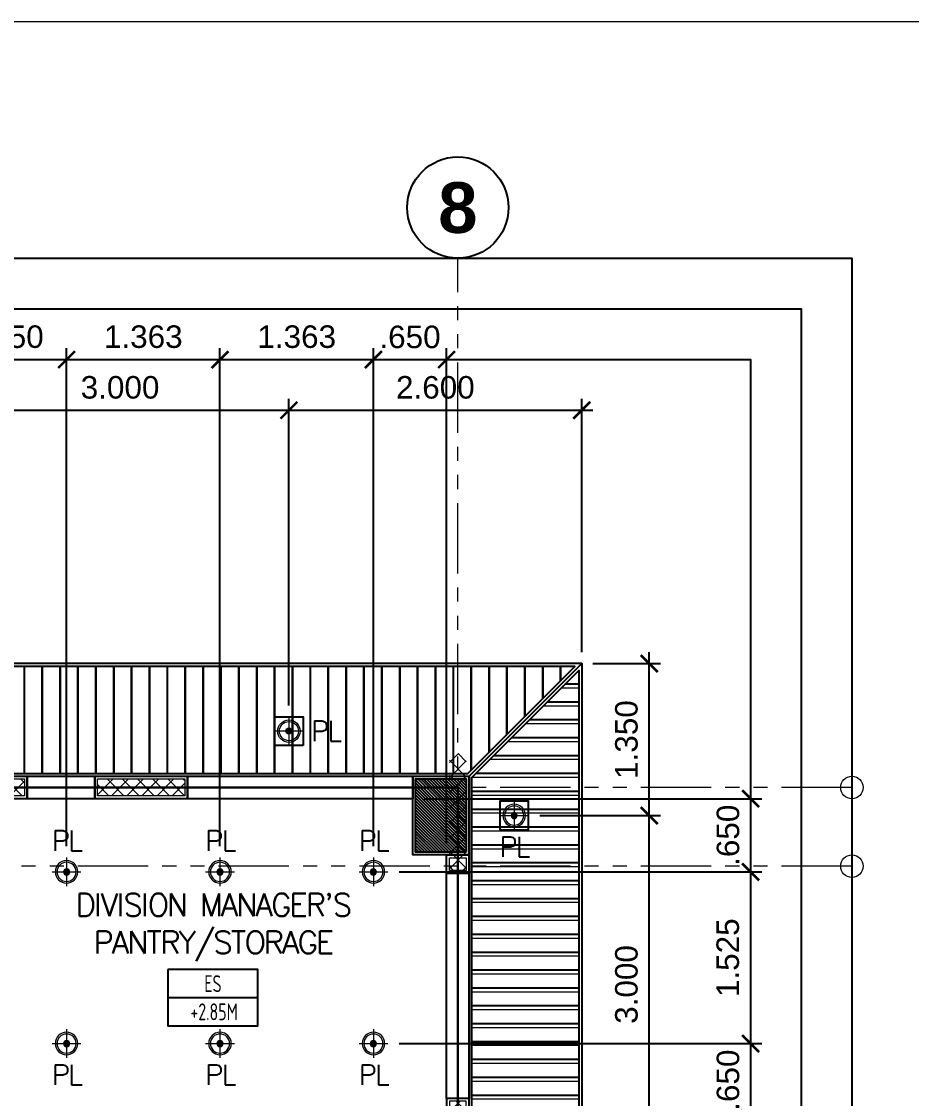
# Model space of a CAD drawing. Header units: metres. Extents: x -12400 to 1, y 0 to 106422.
# Drawn here: x -12140.83 to -12132.93, y 106352.47 to 106362.04 of the extents above; entities that cross this region are included whole.
import ezdxf
from ezdxf.enums import TextEntityAlignment as Align

# ---------------------------------------------------------------- set-up
doc = ezdxf.new("R2010")
doc.units = ezdxf.units.M
doc.header["$PDMODE"] = 35
doc.linetypes.add('CENTER', pattern=[2, 1.25, -0.25, 0.25, -0.25])
doc.linetypes.add('PHANTOM2', pattern=[1.25, 0.625, -0.125, 0.125, -0.125, 0.125, -0.125])
for name, color, linetype, lineweight in [('A-DIM-100', 8, 'Continuous', 0), ('DIM 001', 251, 'Continuous', 13), ('HATCH', 250, 'Continuous', 5), ('LAYOUT', 1, 'Continuous', 20), ('LF 001', 51, 'Continuous', 20), ('TBLOCK-BORDER-OUTSIDE', 240, 'Continuous', 0)]:
    doc.layers.add(name, color=color, linetype=linetype, lineweight=lineweight)
for name, color, linetype in [('C-SCHED', 1, 'Continuous'), ('E_FIX_LIGHT1', 2, 'Continuous'), ('lighting', 1, 'Continuous'), ('S-GRID', 155, 'Continuous'), ('stone', 15, 'Continuous'), ('txt', 2, 'Continuous'), ('WALL', 7, 'Continuous')]:
    doc.layers.add(name, color=color, linetype=linetype)
doc.layers.add('GUIDELINES', color=206, linetype='Continuous', plot=False)
doc.styles.add('architxt', font='architxt.shx', dxfattribs={"width": 0.8})
doc.styles.add('DIMTXT-100', font='arial.ttf')
doc.styles.add('sans serif', font='sanssb__.ttf')
doc.styles.add('swis721', font='swiss.ttf')
doc.styles.add('T.25', font='romans.shx', dxfattribs={"height": 0.2})
doc.dimstyles.new('D-100', dxfattribs={"dimtxt": 0.2, "dimasz": 0.15, "dimexe": 0.1, "dimexo": 0.1, "dimgap": 0.1, "dimtad": 1, "dimdec": 3, "dimzin": 4, "dimdsep": 46, "dimtxsty": 'DIMTXT-100', "dimblk": 'ARCHTICK', "dimcen": 0.2, "dimdle": 0.1, "dimclrd": 8, "dimclre": 8, "dimclrt": 2, "dimadec": 0, "dimazin": 1, "dimtfac": 1, "dimtdec": 3, "dimtofl": 0, "dimtmove": 2, "dimatfit": 3, "dimfxl": 1, "dimarcsym": 0})
doc.dimstyles.new('DIM 200', dxfattribs={"dimtxt": 200, "dimasz": 1, "dimexe": 0, "dimexo": 40, "dimgap": 50, "dimtad": 1, "dimtoh": 1, "dimdec": 0, "dimlfac": 2, "dimtxsty": 'swis721', "dimblk": 'CIR', "dimcen": 0, "dimclrd": 155, "dimclre": 155, "dimclrt": 4, "dimadec": 0, "dimazin": 0, "dimtfac": 1, "dimtdec": 0, "dimtix": 1, "dimtmove": 1, "dimatfit": 3, "dimldrblk": 'CIR', "dimfxl": 0, "dimarcsym": 0})

# ---------------------------------------------------------------- blocks, each defined once
blk = doc.blocks.new('CIR')
at = {"color": 4}
blk.add_circle((0, 0), 50, dxfattribs=at)
blk = doc.blocks.new('grid_designation')
blk.add_circle((0, 500), 500)
at = {"color": 3, "style": 'sans serif'}
blk.add_attdef('A', text='', height=471, dxfattribs=at).set_placement((0, 500), align=Align.MIDDLE_CENTER)
blk = doc.blocks.new('A$C1B753C5A')
at = {"layer": 'WALL'}
h = blk.add_hatch(dxfattribs=at)
h.set_pattern_fill('ANSI31', color=250, scale=0.15)
h.set_pattern_definition([(45, (-1494.388102653662, 303.0677240852394), (-0.01325825214724777, 0.01325825214724777), [])])
h.paths.add_polyline_path([(0.4750000000001364, 0.6749999999999545), (0.02500000000009089, 0.6749999999999545), (0.02500000000009095, 0.02499999999997721), (0.4750000000001364, 0.02499999999997721)])
at = {"color": 7}
blk.add_lwpolyline([(0, 0), (0.5000000000002274, 0), (0.5000000000002274, 0.6999999999999318), (0, 0.6999999999999318)], close=True, dxfattribs=at)
at = {"layer": 'stone', "color": 5}
blk.add_lwpolyline([(0.02500000000009095, 0.02499999999997726), (0.4750000000001364, 0.02499999999997726), (0.4750000000001364, 0.6749999999999545), (0.02500000000009095, 0.6749999999999545)], close=True, dxfattribs=at)
blk = doc.blocks.new('COLUMNS2F')
at = {"xscale": -1}
blk.add_blockref('A$C1B753C5A', (-12136.85441529414, 106343.6499565114), dxfattribs=at)
blk = doc.blocks.new('*U245')
at = {"layer": 'HATCH'}
h = blk.add_hatch(dxfattribs=at)
h.set_pattern_fill('ANSI37', color=256, scale=0.03, angle=-180)
h.set_pattern_definition([(225, (-0.5625000000083693, 0), (0.06735192090801863, -0.06735192090801868), []), (314.9999999999999, (-0.5625000000083693, 0), (0.06735192090801868, 0.06735192090801861), [])])
h.paths.add_polyline_path([(0.02500000000873115, 0.1749999999883585), (0.02500000000873115, 0.02499999999417923), (0.4999999999970877, 0.02499999999417923), (0.4999999999970877, 0.1749999999883585)])
blk.add_lwpolyline([(0, 0.1999999999825377), (0, 0), (0.5249999999912669, 0), (0.5249999999912669, 0.1999999999825377)], close=True)
blk.add_lwpolyline([(0.02500000000873115, 0.1749999999883585), (0.02500000000873115, 0.02499999999417923), (0.4999999999970877, 0.02499999999417923), (0.4999999999970877, 0.1749999999883585)], close=True, dxfattribs=at)
blk = doc.blocks.new('*U612')
at = {"layer": 'HATCH'}
h = blk.add_hatch(dxfattribs=at)
h.set_pattern_fill('ANSI37', color=256, scale=0.03, angle=-180)
h.set_pattern_definition([(225, (-0.9249999999914839, 0), (0.06735192090801863, -0.06735192090801868), []), (314.9999999999999, (-0.9249999999914839, 0), (0.06735192090801868, 0.06735192090801861), [])])
h.paths.add_polyline_path([(-0.8999999999827527, 0.1749999999883585), (-0.8999999999827527, 0.02499999999417923), (0.1375000000139731, 0.02499999999417923), (0.1375000000139731, 0.1749999999883585)])
blk.add_lwpolyline([(0, 0.1999999999825377), (0, 0), (0.1625000000081523, 0), (0.1625000000081523, 0.1999999999825377)], close=True)
blk.add_lwpolyline([(0.02500000000873115, 0.1749999999883585), (0.02500000000873115, 0.02499999999417923), (0.1375000000139731, 0.02499999999417923), (0.1375000000139731, 0.1749999999883585)], close=True, dxfattribs=at)
blk = doc.blocks.new('*U799')
at = {"layer": 'HATCH'}
h = blk.add_hatch(dxfattribs=at)
h.set_pattern_fill('ANSI37', color=256, scale=0.03, angle=-180)
h.set_pattern_definition([(225, (-0.7624999999983963, 0), (0.06735192090801863, -0.06735192090801868), []), (314.9999999999999, (-0.7624999999983963, 0), (0.06735192090801868, 0.06735192090801861), [])])
h.paths.add_polyline_path([(-0.7374999999896652, 0.1749999999883585), (-0.7374999999896652, 0.02499999999417923), (0.3000000000070606, 0.02499999999417923), (0.3000000000070606, 0.1749999999883585)])
blk.add_lwpolyline([(0, 0.1999999999825377), (0, 0), (0.3250000000012399, 0), (0.3250000000012399, 0.1999999999825377)], close=True)
blk.add_lwpolyline([(0.02500000000873115, 0.1749999999883585), (0.02500000000873115, 0.02499999999417923), (0.3000000000070606, 0.02499999999417923), (0.3000000000070606, 0.1749999999883585)], close=True, dxfattribs=at)
blk = doc.blocks.new('*U1548')
at = {"layer": 'HATCH'}
h = blk.add_hatch(dxfattribs=at)
h.set_pattern_fill('ANSI37', color=256, scale=0.03, angle=-180)
h.set_pattern_definition([(225, (-0.2625000000093103, 0), (0.06735192090801863, -0.06735192090801868), []), (314.9999999999999, (-0.2625000000093103, 0), (0.06735192090801868, 0.06735192090801861), [])])
h.paths.add_polyline_path([(0.02500000000873115, 0.1749999999883585), (0.02500000000873115, 0.02499999999417923), (0.7999999999961467, 0.02499999999417923), (0.7999999999961467, 0.1749999999883585)])
blk.add_lwpolyline([(0, 0.1999999999825377), (0, 0), (0.8249999999903259, 0), (0.8249999999903259, 0.1999999999825377)], close=True)
blk.add_lwpolyline([(0.02500000000873115, 0.1749999999883585), (0.02500000000873115, 0.02499999999417923), (0.7999999999961467, 0.02499999999417923), (0.7999999999961467, 0.1749999999883585)], close=True, dxfattribs=at)
blk = doc.blocks.new('A$Ce30c4869')
at = {"color": 1}
for points in [[(23.27499999999964, 19.69999999999709), (23.87500000001091, 19.69999999999709), (23.87500000001091, 19.50000000001455), (23.27499999999964, 19.50000000001455)], [(24.70000000000073, 19.69999999996799), (26.69999999869651, 19.70000000028813), (26.69999999869651, 19.50000000030559), (24.70000000000073, 19.49999999998545)], [(27.00000000001637, 18.83749999997963), (27.20000000000255, 18.83749999997963), (27.20000000000255, 16.83749999999418), (27.00000000001637, 16.83749999999418)]]:
    blk.add_lwpolyline(points, close=True, dxfattribs=at)
at = {"layer": 'GUIDELINES'}
for points in [[(1.100000000000364, 19.60000000000582), (10.10000000000036, 19.60000000000582), (10.10000000000036, 18.90000000000873), (18.10000000000036, 18.90000000000873), (18.10000000000036, 19.60000000000582), (27.10000000000036, 19.60000000000582), (27.10000000000036, 1.100000000005821), (18.10000000000036, 1.100000000005821), (18.10000000000036, 2.100000000122236), (10.10000000000036, 2.100000000122236), (10.10000000000036, 1.100000000005821), (1.100000000000364, 1.100000000005821)], [(22.59999999999854, 16.59999999997672), (27.09999999999854, 16.59999999997672), (27.09999999999854, 19.59999999997672), (22.59999999999854, 19.59999999997672)]]:
    blk.add_lwpolyline(points, close=True, dxfattribs=at)
for name, p, xscale, rotation in [('*U612', (27.19999999999891, 18.99999999998545), -1.000000000000002, 90), ('*U799', (22.95000000000073, 19.69999999999709), -1, 180), ('*U1548', (23.87500000001091, 19.69999999999709), -1, 180)]:
    blk.add_blockref(name, p, dxfattribs=dict(xscale=xscale, rotation=rotation))
blk.add_blockref('COLUMNS2F', (12164.05441529414, -106324.6499565114))
at = {"rotation": 90}
blk.add_blockref('*U245', (27.20000000000255, 16.31249999998545), dxfattribs=at)
blk = doc.blocks.new('L1')
at = {"layer": 'LF 001', "lineweight": 20, "ltscale": 1500}
h = blk.add_hatch(color=256, dxfattribs=at)
edge = h.paths.add_edge_path()
edge.add_arc((1.13686837721616e-13, -1.13686837721616e-13), 0.0318958546358772, 0, 360)
at = {"layer": 'LF 001', "color": 76, "lineweight": 18, "ltscale": 1500}
for points in [[(1.13686837721616e-13, 0.1499999999997499), (1.13686837721616e-13, -0.1500000000000909)], [(-0.1499999999999773, -1.13686837721616e-13), (0.1500000000000909, -1.13686837721616e-13)]]:
    blk.add_lwpolyline(points, dxfattribs=at)
at = {"layer": 'LF 001', "ltscale": 1500}
blk.add_lwpolyline([(-0.09999999999990905, -1.13686837721616e-13, -1), (0.1000000000000227, -1.13686837721616e-13, -1)], format="xyb", close=True, dxfattribs=at)
at = {"layer": 'LF 001', "lineweight": 20, "ltscale": 1500}
blk.add_circle((1.13686837721616e-13, -1.13686837721616e-13), 0.0318958546358772, dxfattribs=at)
blk = doc.blocks.new('LO')
at = {"layer": 'LAYOUT', "xscale": 1000, "yscale": 1000, "zscale": 1000}
blk.add_blockref('L1', (0, 0), dxfattribs=at)
blk = doc.blocks.new('*U1960')
at = {"layer": 'LF 001', "ltscale": 1500}
blk.add_circle((0, -3.995415109869782e-14), 0.0998520709958535, dxfattribs=at)
at = {"layer": 'lighting', "xscale": 0.0008492979043710491, "yscale": 0.0008492979043710491, "zscale": 0.0008492979043710491}
blk.add_blockref('LO', (0, -3.995415109869782e-14), dxfattribs=at)
blk = doc.blocks.new('A$C1aea4ed3')
h = blk.add_hatch()
h.set_pattern_fill('ANSI31', color=8, scale=0.05, angle=45)
h.set_pattern_definition([(90, (12129.21296792572, -106290.2629166174), (-0.15875, 0), [])])
h.paths.add_polyline_path([(18.02499999999418, 19.72499999997672), (27.18964466094076, 19.72499999999127), (28.13964466095422, 20.67499999998836), (18.02499999999418, 20.67499999998836)])
h = blk.add_hatch()
h.set_pattern_fill('ANSI31', color=8, scale=0.05, angle=135)
h.set_pattern_definition([(180, (12129.21296792572, -106290.2629166174), (-1.387778780781446e-17, -0.15875), [])])
h.paths.add_polyline_path([(27.22499999999491, 19.68964466091711), (28.17500000000655, 20.63964466092875), (28.17500000000655, 0.06035533903923351), (27.22499999999127, 1.010355339050875)])
at = {"color": 1}
blk.add_lwpolyline([(18, 19.69999999998254), (27.19999999999709, 19.69999999999709), (28.20000000000073, 20.69999999998254), (18, 20.69999999998254), (18, 19.69999999998254)], dxfattribs=at)
at = {"color": 8}
for points in [[(18.02499999999418, 19.72499999999127), (27.18964466094076, 19.72500000000582), (28.13964466095422, 20.67500000000291), (18.02499999999418, 20.67500000000291)], [(18.02499999999418, 19.72499999997672), (27.18964466094076, 19.72499999999127), (28.13964466095422, 20.67499999998836), (18.02499999999418, 20.67499999998836)], [(27.22499999999491, 19.68964466093166), (28.17500000000655, 20.6396446609433), (28.17500000000655, 0.06035533905378543), (27.22499999999127, 1.010355339065427)], [(27.22499999999491, 19.68964466091711), (28.17500000000655, 20.63964466092875), (28.17500000000655, 0.06035533903923351), (27.22499999999127, 1.010355339050875)]]:
    blk.add_lwpolyline(points, close=True, dxfattribs=at)
at = {"color": 1}
for points in [[(27.20000000000073, 19.69999999999709), (28.20000000000073, 20.69999999999709), (28.20000000000073, 1.455191522836685e-11), (27.19999999999709, 1)], [(25.72739468565487, 19.97260531435313), (25.47260531434222, 19.97260531433858), (25.47260531434222, 20.22739468562941), (25.72739468565487, 20.22739468564396)], [(27.47260531433494, 19.22260531435313), (27.7273946856476, 19.22260531433858), (27.7273946856476, 19.47739468562941), (27.47260531433494, 19.47739468564396)]]:
    blk.add_lwpolyline(points, close=True, dxfattribs=at)
at = {"layer": 'E_FIX_LIGHT1', "rotation": 270}
blk.add_blockref('*U1960', (25.59999999999854, 20.09999999999127), dxfattribs=at)
at = {"layer": 'E_FIX_LIGHT1', "xscale": -1.000000000000003, "rotation": 90}
for p in [(27.59999999999127, 19.34999999999127), (23.625, 18.85000000000582), (24.98749999999927, 18.85000000000582), (26.35000000000036, 18.85000000000582), (23.625, 17.32499999996799), (24.98749999999927, 17.32499999996799), (26.35000000000036, 17.32499999996799)]:
    blk.add_blockref('*U1960', p, dxfattribs=at)
at = {"layer": 'txt', "color": 6, "linetype": 'Continuous', "char_height": 0.18, "attachment_point": 5, "style": 'T.25'}
for insert in [(25.9273946856556, 20.09999999997672), (23.625, 19.12739468563814), (24.98749999999927, 19.12739468563814), (26.35000000000036, 19.12739468563814), (27.59999999999127, 19.0726053143444), (23.625, 17.04760531433567), (24.98749999999927, 17.04760531433567), (26.35000000000036, 17.04760531433567)]:
    blk.add_mtext_dynamic_manual_height_columns('{\\T0.9;PL}', width=0.6453045245441018, gutter_width=0.001, heights=[0], dxfattribs=dict(at, insert=insert))
blk = doc.blocks.new('_ArchTick')
at = {"color": 0, "linetype": 'ByBlock', "const_width": 0.15}
blk.add_lwpolyline([(-0.5, -0.5), (0.5, 0.5)], dxfattribs=at)
blk = doc.blocks.new('*D1399')
at = {"layer": 'DEFPOINTS', "color": 0, "transparency": 16777216}
for p in [(-12140.42941563763, 106359.0365394432), (-12141.37941563764, 106354.8365394432), (-12140.42941563763, 106354.6139341289)]:
    blk.add_point(p, dxfattribs=at)
at = {"layer": 'DIM 001', "color": 8, "lineweight": -2, "transparency": 16777216}
for p, q in [((-12141.37941563764, 106354.9365394432), (-12141.37941563764, 106359.1365394432)), ((-12140.42941563763, 106354.7139341289), (-12140.42941563763, 106359.1365394432)), ((-12141.47941563764, 106359.0365394432), (-12140.32941563763, 106359.0365394432))]:
    blk.add_line(p, q, dxfattribs=at)
at = {"layer": 'DIM 001', "color": 8, "lineweight": -2, "transparency": 16777216, "xscale": 0.15, "yscale": 0.15, "zscale": 0.15, "rotation": 180}
blk.add_blockref('_ArchTick', (-12141.37941563764, 106359.0365394432), dxfattribs=at)
at = {"layer": 'DIM 001', "color": 8, "lineweight": -2, "transparency": 16777216, "xscale": 0.15, "yscale": 0.15, "zscale": 0.15}
blk.add_blockref('_ArchTick', (-12140.42941563763, 106359.0365394432), dxfattribs=at)
at = {"layer": 'DIM 001', "color": 2, "transparency": 16777216, "insert": (-12140.90441563764, 106359.2386540407), "char_height": 0.2, "attachment_point": 5, "style": 'DIMTXT-100'}
blk.add_mtext('.950', dxfattribs=at)
blk = doc.blocks.new('*D1400')
at = {"layer": 'DEFPOINTS', "color": 0, "transparency": 16777216}
for p in [(-12139.06691563764, 106359.0365394432), (-12140.42941563763, 106354.6139341289), (-12139.06691563764, 106354.6139341289)]:
    blk.add_point(p, dxfattribs=at)
at = {"layer": 'DIM 001', "color": 8, "lineweight": -2, "transparency": 16777216}
for p, q in [((-12140.42941563763, 106354.7139341289), (-12140.42941563763, 106359.1365394432)), ((-12139.06691563764, 106354.7139341289), (-12139.06691563764, 106359.1365394432)), ((-12140.52941563763, 106359.0365394432), (-12138.96691563763, 106359.0365394432))]:
    blk.add_line(p, q, dxfattribs=at)
at = {"layer": 'DIM 001', "color": 8, "lineweight": -2, "transparency": 16777216, "xscale": 0.15, "yscale": 0.15, "zscale": 0.15, "rotation": 180}
blk.add_blockref('_ArchTick', (-12140.42941563763, 106359.0365394432), dxfattribs=at)
at = {"layer": 'DIM 001', "color": 8, "lineweight": -2, "transparency": 16777216, "xscale": 0.15, "yscale": 0.15, "zscale": 0.15}
blk.add_blockref('_ArchTick', (-12139.06691563764, 106359.0365394432), dxfattribs=at)
at = {"layer": 'DIM 001', "color": 2, "transparency": 16777216, "insert": (-12139.74816563763, 106359.2387222536), "char_height": 0.2, "attachment_point": 5, "style": 'DIMTXT-100'}
blk.add_mtext('1.363', dxfattribs=at)
blk = doc.blocks.new('*D1401')
at = {"layer": 'DEFPOINTS', "color": 0, "transparency": 16777216}
for p in [(-12137.70441563763, 106359.0365394432), (-12139.06691563764, 106354.6139341289), (-12137.70441563763, 106354.6139341289)]:
    blk.add_point(p, dxfattribs=at)
at = {"layer": 'DIM 001', "color": 8, "lineweight": -2, "transparency": 16777216}
for p, q in [((-12139.06691563764, 106354.7139341289), (-12139.06691563764, 106359.1365394432)), ((-12137.70441563763, 106354.7139341289), (-12137.70441563763, 106359.1365394432)), ((-12139.16691563764, 106359.0365394432), (-12137.60441563763, 106359.0365394432))]:
    blk.add_line(p, q, dxfattribs=at)
at = {"layer": 'DIM 001', "color": 8, "lineweight": -2, "transparency": 16777216, "xscale": 0.15, "yscale": 0.15, "zscale": 0.15, "rotation": 180}
blk.add_blockref('_ArchTick', (-12139.06691563764, 106359.0365394432), dxfattribs=at)
at = {"layer": 'DIM 001', "color": 8, "lineweight": -2, "transparency": 16777216, "xscale": 0.15, "yscale": 0.15, "zscale": 0.15}
blk.add_blockref('_ArchTick', (-12137.70441563763, 106359.0365394432), dxfattribs=at)
at = {"layer": 'DIM 001', "color": 2, "transparency": 16777216, "insert": (-12138.38566563763, 106359.2387222536), "char_height": 0.2, "attachment_point": 5, "style": 'DIMTXT-100'}
blk.add_mtext('1.363', dxfattribs=at)
blk = doc.blocks.new('*D1402')
at = {"layer": 'DEFPOINTS', "color": 0, "transparency": 16777216}
for p in [(-12137.05441563762, 106359.0365394432), (-12137.05441563762, 106354.6365394432), (-12137.70441563763, 106354.6139341289)]:
    blk.add_point(p, dxfattribs=at)
at = {"layer": 'DIM 001', "color": 8, "lineweight": -2, "transparency": 16777216}
for p, q in [((-12137.70441563763, 106354.7139341289), (-12137.70441563763, 106359.1365394432)), ((-12137.05441563762, 106354.7365394432), (-12137.05441563762, 106359.1365394432)), ((-12137.80441563763, 106359.0365394432), (-12136.95441563762, 106359.0365394432))]:
    blk.add_line(p, q, dxfattribs=at)
at = {"layer": 'DIM 001', "color": 8, "lineweight": -2, "transparency": 16777216, "xscale": 0.15, "yscale": 0.15, "zscale": 0.15, "rotation": 180}
blk.add_blockref('_ArchTick', (-12137.70441563763, 106359.0365394432), dxfattribs=at)
at = {"layer": 'DIM 001', "color": 8, "lineweight": -2, "transparency": 16777216, "xscale": 0.15, "yscale": 0.15, "zscale": 0.15}
blk.add_blockref('_ArchTick', (-12137.05441563762, 106359.0365394432), dxfattribs=at)
at = {"layer": 'DIM 001', "color": 2, "transparency": 16777216, "insert": (-12137.37941563763, 106359.2365394432), "char_height": 0.2, "attachment_point": 5, "style": 'DIMTXT-100'}
blk.add_mtext('.650', dxfattribs=at)
blk = doc.blocks.new('*D1403')
at = {"layer": 'DEFPOINTS', "color": 0, "transparency": 16777216}
for p in [(-12137.3544156376, 106355.1365394433), (-12137.57702095198, 106354.4865394433), (-12134.35441563766, 106354.4865394433)]:
    blk.add_point(p, dxfattribs=at)
at = {"layer": 'DIM 001', "color": 8, "lineweight": -2, "transparency": 16777216}
for p, q in [((-12134.35441563766, 106355.2365394433), (-12134.35441563766, 106354.3865394433)), ((-12137.2544156376, 106355.1365394433), (-12134.25441563766, 106355.1365394433)), ((-12137.47702095198, 106354.4865394433), (-12134.25441563766, 106354.4865394433))]:
    blk.add_line(p, q, dxfattribs=at)
at = {"layer": 'DIM 001', "color": 8, "lineweight": -2, "transparency": 16777216, "xscale": 0.15, "yscale": 0.15, "zscale": 0.15}
for p, rotation in [((-12134.35441563766, 106355.1365394433), 90), ((-12134.35441563766, 106354.4865394433), 270)]:
    blk.add_blockref('_ArchTick', p, dxfattribs=dict(at, rotation=rotation))
at = {"layer": 'DIM 001', "color": 2, "transparency": 16777216, "insert": (-12134.55441563763, 106354.8115394432), "char_height": 0.2, "attachment_point": 5, "rotation": 90, "style": 'DIMTXT-100'}
blk.add_mtext('.650', dxfattribs=at)
blk = doc.blocks.new('*D1404')
at = {"layer": 'DEFPOINTS', "color": 0, "transparency": 16777216}
for p in [(-12137.57702095198, 106354.4865394433), (-12137.57702095198, 106352.9615394432), (-12134.35441563767, 106352.9615394432)]:
    blk.add_point(p, dxfattribs=at)
at = {"layer": 'DIM 001', "color": 8, "lineweight": -2, "transparency": 16777216}
for p, q in [((-12134.35441563767, 106354.5865394433), (-12134.35441563767, 106352.8615394432)), ((-12137.47702095198, 106354.4865394433), (-12134.25441563767, 106354.4865394433)), ((-12137.47702095198, 106352.9615394432), (-12134.25441563767, 106352.9615394432))]:
    blk.add_line(p, q, dxfattribs=at)
at = {"layer": 'DIM 001', "color": 8, "lineweight": -2, "transparency": 16777216, "xscale": 0.15, "yscale": 0.15, "zscale": 0.15}
for p, rotation in [((-12134.35441563767, 106354.4865394433), 90), ((-12134.35441563767, 106352.9615394432), 270)]:
    blk.add_blockref('_ArchTick', p, dxfattribs=dict(at, rotation=rotation))
at = {"layer": 'DIM 001', "color": 2, "transparency": 16777216, "insert": (-12134.55653023518, 106353.7240394432), "char_height": 0.2, "attachment_point": 5, "rotation": 90, "style": 'DIMTXT-100'}
blk.add_mtext('1.525', dxfattribs=at)
blk = doc.blocks.new('*D1405')
at = {"layer": 'DEFPOINTS', "color": 0, "transparency": 16777216}
for p in [(-12137.57702095198, 106352.9615394432), (-12137.05441563762, 106352.3115394432), (-12134.35441563768, 106352.3115394432)]:
    blk.add_point(p, dxfattribs=at)
at = {"layer": 'DIM 001', "color": 8, "lineweight": -2, "transparency": 16777216}
for p, q in [((-12134.35441563768, 106353.0615394432), (-12134.35441563768, 106352.2115394432)), ((-12137.47702095198, 106352.9615394432), (-12134.25441563768, 106352.9615394432)), ((-12136.95441563762, 106352.3115394432), (-12134.25441563768, 106352.3115394432))]:
    blk.add_line(p, q, dxfattribs=at)
at = {"layer": 'DIM 001', "color": 8, "lineweight": -2, "transparency": 16777216, "xscale": 0.15, "yscale": 0.15, "zscale": 0.15}
for p, rotation in [((-12134.35441563768, 106352.9615394432), 90), ((-12134.35441563768, 106352.3115394432), 270)]:
    blk.add_blockref('_ArchTick', p, dxfattribs=dict(at, rotation=rotation))
at = {"layer": 'DIM 001', "color": 2, "transparency": 16777216, "insert": (-12134.55441563763, 106352.6365394432), "char_height": 0.2, "attachment_point": 5, "rotation": 90, "style": 'DIMTXT-100'}
blk.add_mtext('.650', dxfattribs=at)
blk = doc.blocks.new('*D1351')
at = {"layer": 'DEFPOINTS', "color": 0, "transparency": 16777216}
for p in [(-12136.32702095199, 106354.9865394433), (-12135.25441563767, 106354.9865394433), (-12136.32702095199, 106351.9865394433)]:
    blk.add_point(p, dxfattribs=at)
at = {"layer": 'DIM 001', "color": 8, "lineweight": -2, "transparency": 16777216}
for p, q in [((-12135.25441563767, 106351.8865394433), (-12135.25441563767, 106355.0865394433)), ((-12136.22702095199, 106354.9865394433), (-12135.15441563767, 106354.9865394433)), ((-12136.22702095199, 106351.9865394433), (-12135.15441563767, 106351.9865394433))]:
    blk.add_line(p, q, dxfattribs=at)
at = {"layer": 'DIM 001', "color": 8, "lineweight": -2, "transparency": 16777216, "xscale": 0.15, "yscale": 0.15, "zscale": 0.15}
for p, rotation in [((-12135.25441563767, 106354.9865394433), 90), ((-12135.25441563767, 106351.9865394433), 270)]:
    blk.add_blockref('_ArchTick', p, dxfattribs=dict(at, rotation=rotation))
at = {"layer": 'DIM 001', "color": 2, "transparency": 16777216, "insert": (-12135.45659844801, 106353.4865394432), "char_height": 0.2, "attachment_point": 5, "rotation": 90, "style": 'DIMTXT-100'}
blk.add_mtext('3.000', dxfattribs=at)
blk = doc.blocks.new('*D1352')
at = {"layer": 'DEFPOINTS', "color": 0, "transparency": 16777216}
for p in [(-12135.85441563764, 106356.3365394433), (-12135.25441563768, 106356.3365394433), (-12136.32702095199, 106354.9865394433)]:
    blk.add_point(p, dxfattribs=at)
at = {"layer": 'DIM 001', "color": 8, "lineweight": -2, "transparency": 16777216}
for p, q in [((-12135.25441563768, 106354.8865394433), (-12135.25441563768, 106356.4365394433)), ((-12135.75441563764, 106356.3365394433), (-12135.15441563768, 106356.3365394433)), ((-12136.22702095199, 106354.9865394433), (-12135.15441563768, 106354.9865394433))]:
    blk.add_line(p, q, dxfattribs=at)
at = {"layer": 'DIM 001', "color": 8, "lineweight": -2, "transparency": 16777216, "xscale": 0.15, "yscale": 0.15, "zscale": 0.15}
for p, rotation in [((-12135.25441563768, 106356.3365394433), 90), ((-12135.25441563768, 106354.9865394433), 270)]:
    blk.add_blockref('_ArchTick', p, dxfattribs=dict(at, rotation=rotation))
at = {"layer": 'DIM 001', "color": 2, "transparency": 16777216, "insert": (-12135.45659844801, 106355.6615394432), "char_height": 0.2, "attachment_point": 5, "rotation": 90, "style": 'DIMTXT-100'}
blk.add_mtext('1.350', dxfattribs=at)
blk = doc.blocks.new('*D1318')
at = {"layer": 'DEFPOINTS', "color": 0, "transparency": 16777216}
for p in [(-12138.45441563764, 106358.5865394432), (-12141.45441563764, 106355.8639341289), (-12138.45441563764, 106355.8639341289)]:
    blk.add_point(p, dxfattribs=at)
at = {"layer": 'DIM 001', "color": 8, "lineweight": -2, "transparency": 16777216}
for p, q in [((-12141.45441563764, 106355.9639341289), (-12141.45441563764, 106358.6865394432)), ((-12138.45441563764, 106355.9639341289), (-12138.45441563764, 106358.6865394432)), ((-12141.55441563764, 106358.5865394432), (-12138.35441563764, 106358.5865394432))]:
    blk.add_line(p, q, dxfattribs=at)
at = {"layer": 'DIM 001', "color": 8, "lineweight": -2, "transparency": 16777216, "xscale": 0.15, "yscale": 0.15, "zscale": 0.15, "rotation": 180}
blk.add_blockref('_ArchTick', (-12141.45441563764, 106358.5865394432), dxfattribs=at)
at = {"layer": 'DIM 001', "color": 8, "lineweight": -2, "transparency": 16777216, "xscale": 0.15, "yscale": 0.15, "zscale": 0.15}
blk.add_blockref('_ArchTick', (-12138.45441563764, 106358.5865394432), dxfattribs=at)
at = {"layer": 'DIM 001', "color": 2, "transparency": 16777216, "insert": (-12139.95441563764, 106358.7887222536), "char_height": 0.2, "attachment_point": 5, "style": 'DIMTXT-100'}
blk.add_mtext('3.000', dxfattribs=at)
blk = doc.blocks.new('*D1319')
at = {"layer": 'DEFPOINTS', "color": 0, "transparency": 16777216}
for p in [(-12135.85441563763, 106358.5865394432), (-12135.85441563763, 106356.3365394432), (-12138.45441563764, 106355.8639341289)]:
    blk.add_point(p, dxfattribs=at)
at = {"layer": 'DIM 001', "color": 8, "lineweight": -2, "transparency": 16777216}
for p, q in [((-12138.45441563764, 106355.9639341289), (-12138.45441563764, 106358.6865394432)), ((-12135.85441563763, 106356.4365394432), (-12135.85441563763, 106358.6865394432)), ((-12138.55441563764, 106358.5865394432), (-12135.75441563763, 106358.5865394432))]:
    blk.add_line(p, q, dxfattribs=at)
at = {"layer": 'DIM 001', "color": 8, "lineweight": -2, "transparency": 16777216, "xscale": 0.15, "yscale": 0.15, "zscale": 0.15, "rotation": 180}
blk.add_blockref('_ArchTick', (-12138.45441563764, 106358.5865394432), dxfattribs=at)
at = {"layer": 'DIM 001', "color": 8, "lineweight": -2, "transparency": 16777216, "xscale": 0.15, "yscale": 0.15, "zscale": 0.15}
blk.add_blockref('_ArchTick', (-12135.85441563763, 106358.5865394432), dxfattribs=at)
at = {"layer": 'DIM 001', "color": 2, "transparency": 16777216, "insert": (-12137.15441563763, 106358.7886540407), "char_height": 0.2, "attachment_point": 5, "style": 'DIMTXT-100'}
blk.add_mtext('2.600', dxfattribs=at)
blk = doc.blocks.new('A$Ceba0e023')
at = {"layer": 'TBLOCK-BORDER-OUTSIDE'}
blk.add_line((4.010526315688367, 48.42710526427254), (73.69342105266787, 48.42710526427254), dxfattribs=at)
blk.add_lwpolyline([(73.69342105253327, 2.506578948481547), (4.010526315688367, 2.506578948481547), (4.010526315688367, 48.42710526427254), (73.69342105253327, 48.42710526427254)], close=True, dxfattribs=at)
blk = doc.blocks.new('GRID1')
at = {"layer": 'S-GRID', "color": 155, "linetype": 'CENTER'}
ref = blk.add_blockref('grid_designation', (-12134.25441529414, 106412.5702236537), dxfattribs=dict(at, xscale=0.0009000000000000002, yscale=0.0009000000000000002, zscale=0.0009000000000000002))
ref.add_attrib('A', '8', dxfattribs={"layer": '0', "color": 3, "height": 0.45, "style": 'sans serif'}).set_placement((-12134.25441529414, 106413.0202236537), align=Align.MIDDLE_CENTER)
at = {"color": 6, "linetype": 'PHANTOM2'}
for points in [[(-12134.25441529414, 106384.7702236537), (-12134.25441529414, 106412.5702236537)], [(-12130.75441529413, 106407.8702236537), (-12163.75441529414, 106407.8702236537)], [(-12130.75441529413, 106407.1702236537), (-12163.15441529414, 106407.1702236537)]]:
    blk.add_leader(points, dimstyle='DIM 200', override={"dimasz": 0.002, "dimgap": 60, "dimtad": 0}, dxfattribs=at)

msp = doc.modelspace()

# ---------------------------------------------------------------- hatches: boundary and pattern name
at = {"layer": 'HATCH'}
h = msp.add_hatch(dxfattribs=at)
h.set_pattern_fill('ANSI31', color=8, scale=0.05, angle=45)
h.set_pattern_definition([(90, (-34.84144771191859, 45.37362282576214), (-0.15875, 0), [])])
h.paths.add_polyline_path([(-12146.02941563764, 106355.3615394432), (-12136.86477097669, 106355.3615394432), (-12135.91477097668, 106356.3115394432), (-12146.02941563764, 106356.3115394432)])
h = msp.add_hatch(dxfattribs=at)
h.set_pattern_fill('ANSI31', color=8, scale=0.05, angle=135)
h.set_pattern_definition([(180, (-34.84144771191859, 45.37362282576214), (-1.387778780781446e-17, -0.15875), [])])
h.paths.add_polyline_path([(-12136.82941563764, 106355.3261841041), (-12135.87941563763, 106356.2761841041), (-12135.87941563763, 106335.6968947822), (-12136.82941563764, 106336.6468947823)])

# ---------------------------------------------------------------- linework, layer by layer
at = {"color": 1}
msp.add_lwpolyline([(-12146.05441563763, 106355.3365394432), (-12136.85441563764, 106355.3365394432), (-12135.85441563763, 106356.3365394432), (-12146.05441563763, 106356.3365394432), (-12146.05441563763, 106355.3365394432)], dxfattribs=at)
at = {"color": 8}
for points in [[(-12146.02941563764, 106355.3615394432), (-12136.86477097669, 106355.3615394432), (-12135.91477097668, 106356.3115394432), (-12146.02941563764, 106356.3115394432)], [(-12146.02941563764, 106355.3615394432), (-12136.86477097669, 106355.3615394432), (-12135.91477097668, 106356.3115394432), (-12146.02941563764, 106356.3115394432)], [(-12136.82941563764, 106355.3261841041), (-12135.87941563763, 106356.2761841042), (-12135.87941563763, 106335.6968947823), (-12136.82941563764, 106336.6468947823)], [(-12136.82941563764, 106355.3261841041), (-12135.87941563763, 106356.2761841041), (-12135.87941563763, 106335.6968947822), (-12136.82941563764, 106336.6468947823)]]:
    msp.add_lwpolyline(points, close=True, dxfattribs=at)
at = {"color": 1}
for points in [[(-12136.85441563763, 106355.3365394432), (-12135.85441563763, 106356.3365394432), (-12135.85441563763, 106335.6365394432), (-12136.85441563764, 106336.6365394432)], [(-12138.32702095198, 106355.6091447576), (-12138.58181032329, 106355.6091447575), (-12138.58181032329, 106355.8639341288), (-12138.32702095198, 106355.8639341289)], [(-12136.5818103233, 106354.8591447576), (-12136.32702095199, 106354.8591447575), (-12136.32702095199, 106355.1139341288), (-12136.5818103233, 106355.1139341289)]]:
    msp.add_lwpolyline(points, close=True, dxfattribs=at)
at = {"layer": 'C-SCHED'}
msp.add_line((-12138.72941563759, 106353.3689047585), (-12139.52941563759, 106353.3689047585), dxfattribs=at)
msp.add_lwpolyline([(-12139.52941563759, 106353.6189047585), (-12139.52941563759, 106353.1189047585), (-12138.72941563759, 106353.1189047585), (-12138.72941563759, 106353.6189047585)], close=True, dxfattribs=at)
at = {"layer": 'GUIDELINES'}
for points in [[(-12166.45441529414, 106359.9365394432), (-12133.45441529413, 106359.9365394432), (-12133.45441529413, 106332.1365394432), (-12166.45441529414, 106332.1365394432)], [(-12166.00441529414, 106359.4865394432), (-12133.90441529414, 106359.4865394432), (-12133.90441529414, 106332.5865394432), (-12166.00441529414, 106332.5865394432)], [(-12165.55441529414, 106359.0365394432), (-12134.35441529414, 106359.0365394432), (-12134.35441529414, 106333.0365394432), (-12165.55441529414, 106333.0365394432)]]:
    msp.add_lwpolyline(points, close=True, dxfattribs=at)

# ---------------------------------------------------------------- block references
at = {"xscale": 0.999738737056323, "yscale": 0.999738737056323, "zscale": 0.999738737056323}
msp.add_blockref('A$Ceba0e023', (-12171.68632017029, 106313.6244439411), dxfattribs=at)
at = {"color": 1}
msp.add_blockref('A$Ce30c4869', (-12164.05441563763, 106335.6365394432), dxfattribs=at)
msp.add_blockref('A$C1aea4ed3', (-12164.05441563763, 106335.6365394432))
at = {"layer": 'A-DIM-100'}
msp.add_blockref('GRID1', (-2.700000000000728, -52.63368421052292), dxfattribs=at)
at = {"layer": 'E_FIX_LIGHT1', "rotation": 270}
msp.add_blockref('*U1960', (-12138.45441563764, 106355.7365394432), dxfattribs=at)
at = {"layer": 'E_FIX_LIGHT1', "xscale": -1, "rotation": 90}
for p in [(-12136.45441563764, 106354.9865394432), (-12140.42941563763, 106354.4865394432), (-12139.06691563764, 106354.4865394432), (-12137.70441563763, 106354.4865394432), (-12140.42941563763, 106352.9615394432), (-12139.06691563764, 106352.9615394432), (-12137.70441563763, 106352.9615394432)]:
    msp.add_blockref('*U1960', p, dxfattribs=at)

# ---------------------------------------------------------------- texts
at = {"linetype": 'Continuous', "insert": (-12139.12941563759, 106353.9939047584), "char_height": 0.2, "attachment_point": 5, "style": 'T.25'}
msp.add_mtext_dynamic_manual_height_columns("{\\T0.9;\\C3;DIVISION MANAGER'S PANTRY/STORAGE}", width=2.828231267708091, gutter_width=0.001, heights=[0], dxfattribs=at)
at = {"layer": 'C-SCHED', "color": 2, "style": 'architxt', "width": 0.8}
msp.add_text('ES', height=0.15, dxfattribs=at).set_placement((-12139.12941563759, 106353.4185460181), align=Align.CENTER)
msp.add_attdef('+2.85M', text='-', height=0.15, dxfattribs=at).set_placement((-12139.11897654015, 106353.1685460181), align=Align.CENTER)

# ---------------------------------------------------------------- dimensions: what is measured, and where the dimension line sits
at = {"layer": 'DIM 001'}
for base, p1, p2, picture, middle in [((-12140.42941563763, 106359.0365394432), (-12141.37941563764, 106354.8365394432), (-12140.42941563763, 106354.6139341289), '*D1399', (-12140.90441563764, 106359.2386540407)), ((-12139.06691563764, 106359.0365394432), (-12140.42941563763, 106354.6139341289), (-12139.06691563764, 106354.6139341289), '*D1400', (-12139.74816563763, 106359.2387222536)), ((-12137.70441563763, 106359.0365394432), (-12139.06691563764, 106354.6139341289), (-12137.70441563763, 106354.6139341289), '*D1401', (-12138.38566563763, 106359.2387222536)), ((-12138.45441563764, 106358.5865394432), (-12141.45441563764, 106355.8639341289), (-12138.45441563764, 106355.8639341289), '*D1318', (-12139.95441563764, 106358.7887222536)), ((-12135.85441563763, 106358.5865394432), (-12138.45441563764, 106355.8639341289), (-12135.85441563763, 106356.3365394432), '*D1319', (-12137.15441563763, 106358.7886540407))]:
    dim = msp.add_linear_dim(base=base, p1=p1, p2=p2, dimstyle='D-100', dxfattribs=at)
    dim.commit()
    dim.dimension.update_dxf_attribs({"geometry": picture, "text_midpoint": middle})
dim = msp.add_linear_dim(base=(-12137.05441563762, 106359.0365394432), p1=(-12137.70441563763, 106354.6139341289), p2=(-12137.05441563762, 106354.6365394432), dimstyle='D-100', dxfattribs=at)
dim.commit()
dim.dimension.update_dxf_attribs({"geometry": '*D1402', "text_midpoint": (-12137.37941563763, 106359.2365394432), "dimtype": 160})
for base, p1, p2, picture, middle in [((-12135.25441563768, 106356.3365394433), (-12136.32702095199, 106354.9865394432), (-12135.85441563763, 106356.3365394432), '*D1352', (-12135.45659844801, 106355.6615394432)), ((-12135.25441563767, 106354.9865394433), (-12136.32702095199, 106351.9865394432), (-12136.32702095199, 106354.9865394432), '*D1351', (-12135.45659844801, 106353.4865394432)), ((-12134.35441563767, 106352.9615394432), (-12137.57702095198, 106354.4865394432), (-12137.57702095198, 106352.9615394432), '*D1404', (-12134.55653023518, 106353.7240394432))]:
    dim = msp.add_linear_dim(base=base, p1=p1, p2=p2, angle=90, dimstyle='D-100', dxfattribs=at)
    dim.commit()
    dim.dimension.update_dxf_attribs({"geometry": picture, "text_midpoint": middle})
for base, p1, p2, picture, middle in [((-12134.35441563766, 106354.4865394433), (-12137.3544156376, 106355.1365394432), (-12137.57702095198, 106354.4865394432), '*D1403', (-12134.55441563763, 106354.8115394432)), ((-12134.35441563768, 106352.3115394432), (-12137.57702095198, 106352.9615394432), (-12137.05441563761, 106352.3115394432), '*D1405', (-12134.55441563763, 106352.6365394432))]:
    dim = msp.add_linear_dim(base=base, p1=p1, p2=p2, angle=90, dimstyle='D-100', dxfattribs=at)
    dim.commit()
    dim.dimension.update_dxf_attribs({"geometry": picture, "text_midpoint": middle, "dimtype": 160})

doc.saveas('drawing.dxf')
